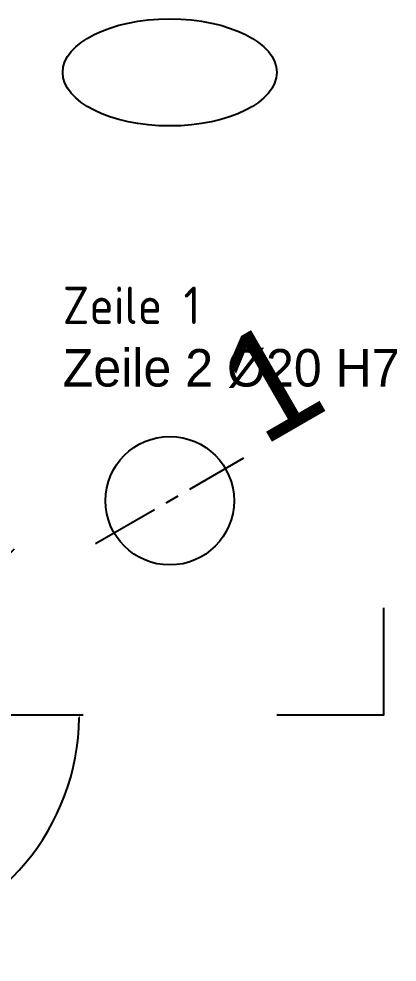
# Model space of a CAD drawing. Header units: millimetres. Extents: x -15 to 121, y -23 to 71.
# Drawn here: x 85.9 to 121.2, y -23.1 to 65 of the extents above; entities that cross this region are included whole.
import ezdxf

# ---------------------------------------------------------------- set-up
doc = ezdxf.new("R2010")
doc.units = ezdxf.units.MM
doc.linetypes.add('CENTER', pattern=[5.08, 3.175, -0.635, 0.635, -0.635])
for name, color, linetype in [('0.25', 4, 'Continuous'), ('0.50', 2, 'Continuous'), ('Achsen', 4, 'CENTER'), ('Bemaßung', 4, 'Continuous'), ('Text Höhe 3.5', 3, 'Continuous')]:
    doc.layers.add(name, color=color, linetype=linetype)
doc.styles.add('OpenSansCondensed-Light', font='OpenSansCondensed-Light.ttf')
doc.dimstyles.new('EZ_CURVED', dxfattribs={"dimtxt": 0.25, "dimasz": 0.25, "dimexe": 0.375, "dimexo": 0.125, "dimgap": 0.1, "dimtad": 1, "dimlfac": 100, "dimzin": 12, "dimdsep": 46, "dimtxsty": 'OpenSansCondensed-Light', "dimcen": 2.5, "dimazin": 2, "dimtfac": 0.5, "dimtmove": 2, "dimatfit": 3, "dimarcsym": 2})

# ---------------------------------------------------------------- blocks, each defined once
blk = doc.blocks.new('BOLT')
at = {"layer": '0.50'}
blk.add_circle((0, 0), 3, dxfattribs=at)
at = {"layer": 'Achsen'}
blk.add_line((-4, 0), (4, 0), dxfattribs=at)
blk.add_attdef('POS', (5, 0), '', height=5)

msp = doc.modelspace()

# ---------------------------------------------------------------- linework, layer by layer
at = {"layer": '0.25'}
msp.add_lwpolyline([(110, 0), (120, 0), (120, 10)], dxfattribs=at)
msp.add_ellipse((100, 60), major_axis=(10, 0), ratio=0.5, dxfattribs=at)

# ---------------------------------------------------------------- block references
at = {"xscale": 2, "yscale": 2, "rotation": 30}
msp.add_blockref('BOLT', (100, 20), dxfattribs=at).add_auto_attribs({'POS': '1'})

# ---------------------------------------------------------------- texts
at = {"layer": 'Text Höhe 3.5', "insert": (90, 40), "char_height": 3.5, "attachment_point": 1}
msp.add_mtext('{\\fisocp|b0|i0;Zeile 1}\\PZeile 2 %%c20 H7', dxfattribs=at)

# ---------------------------------------------------------------- dimensions: what is measured, and where the dimension line sits
at = {"layer": 'Bemaßung'}
msp.add_angular_dim_2l(base=(90, 8), line1=((70, 0), (80, 0)), line2=((70, 0), (80, 10)), dimstyle='EZ_CURVED', dxfattribs=at).render()

doc.saveas('drawing.dxf')
